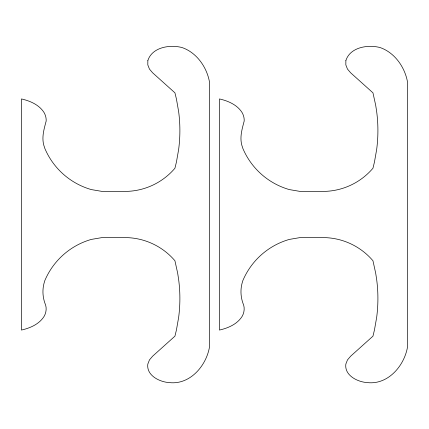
<?xml version="1.0" encoding="UTF-8"?>
<svg xmlns="http://www.w3.org/2000/svg" width="429" height="429" viewBox="0 0 429 429"><rect width="100%" height="100%" fill="white"/><g stroke="black" fill="none" stroke-linecap="round" stroke-linejoin="round"><path stroke-width="0.64" d="M147.849 60.564L147.807 64.892L149.448 69.074L152.654 72.828L174.93 92.83L176.442 99.067L178.641 111.61A145.2 145.2 0 0 1 178.646 149.464L176.442 162.012L174.93 168.243A65.937 65.937 0 0 1 123.075 191.398L101.968 191.398L91.307 189.586A72.072 72.072 0 0 1 44.831 148.434L44.552 147.496C41.104 138.637 43.881 129.687 46.171 121.026C46.327 118.077 45.544 115.181 44.107 112.618C39.2 104.794 30.127 100.912 21.45 98.938L21.45 330.062C30.127 328.088 39.2 324.206 44.107 316.382C46.053 313.004 46.723 308.923 45.656 305.142C42.519 297.613 42.042 289.291 44.552 281.504L44.831 280.566A72.072 72.072 0 0 1 91.307 239.414L101.968 237.602L123.075 237.602A65.937 65.937 0 0 1 174.93 260.757L177.681 273.252L178.641 279.536A145.2 145.2 0 0 1 178.646 317.39L176.442 329.933L174.93 336.17L152.654 356.172L149.448 359.926L147.807 364.108C146.273 375.504 159.701 382.057 169.369 382.604C190.09 384.969 206.37 365.712 209.524 346.804L209.524 82.196C206.917 67.262 196.734 52.617 182.105 47.571C170.088 44.343 152.113 47.099 147.849 60.564M345.871 60.564L345.833 64.892L347.469 69.074L350.675 72.828L372.957 92.83L375.702 105.33L376.667 111.61A145.2 145.2 0 0 1 376.667 149.464L374.463 162.012L372.957 168.243A65.937 65.937 0 0 1 321.101 191.398L299.994 191.398L289.328 189.586A72.072 72.072 0 0 1 242.857 148.434L242.578 147.496C239.13 138.637 241.908 129.687 244.192 121.026C244.348 118.077 243.565 115.181 242.128 112.618C237.226 104.794 228.148 100.912 219.476 98.938L219.476 330.062C228.148 328.088 237.226 324.206 242.128 316.382C244.08 313.004 244.744 308.923 243.683 305.142C240.546 297.613 240.068 289.291 242.578 281.504L242.857 280.566A72.072 72.072 0 0 1 289.328 239.414L299.994 237.602L321.101 237.602A65.937 65.937 0 0 1 372.957 260.757L375.702 273.252L376.667 279.536A145.2 145.2 0 0 1 376.667 317.39L374.463 329.933L372.957 336.17L350.675 356.172L347.469 359.926L345.833 364.108C344.299 375.504 357.727 382.057 367.39 382.604C388.116 384.969 404.397 365.712 407.55 346.804L407.55 82.196C404.944 67.262 394.755 52.617 380.132 47.571C368.114 44.343 350.134 47.099 345.871 60.564"/></g></svg>
